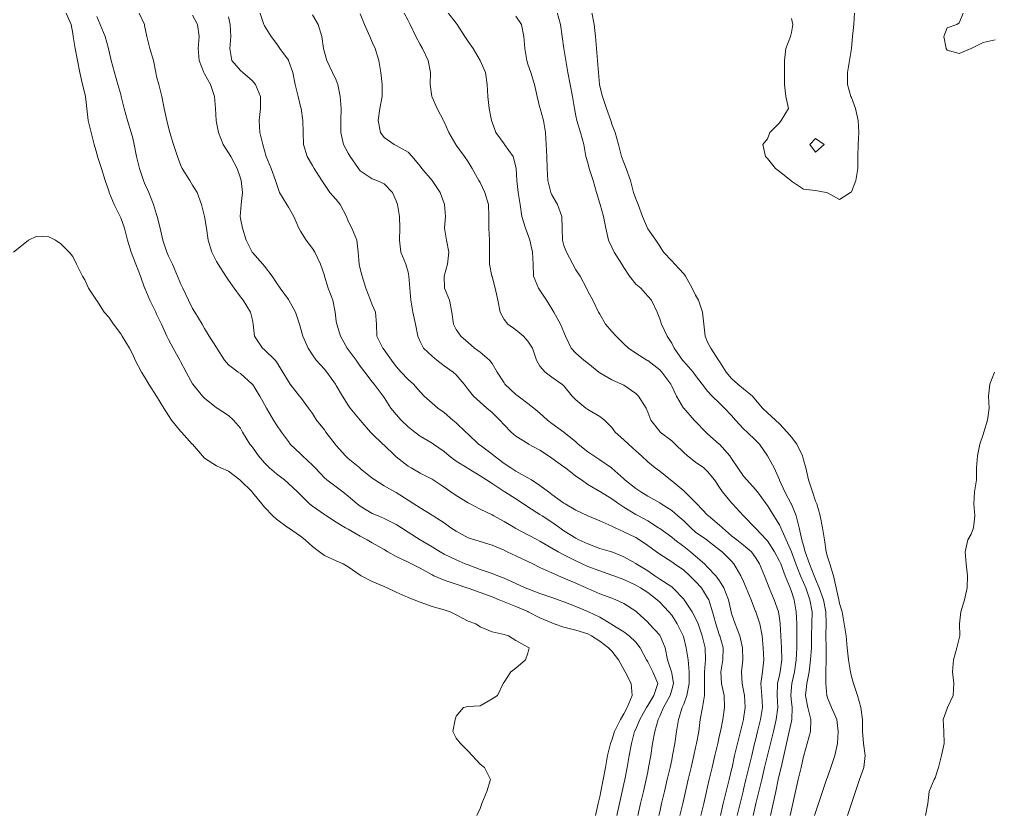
# Model space of a CAD drawing. Header units: centimetres. Extents: x 0 to 642158, y -847 to 649707.
# Drawn here: x 617076.52 to 617117.14, y 621628.83 to 621661.96 of the extents above; entities that cross this region are included whole.
import ezdxf

# ---------------------------------------------------------------- set-up
doc = ezdxf.new("R2010")
doc.units = ezdxf.units.CM
doc.header["$MEASUREMENT"] = 0
doc.layers.add('WAL_topographie 0.5', color=253, linetype='Continuous', lineweight=20)

msp = doc.modelspace()

# ---------------------------------------------------------------- linework, layer by layer
at = {"layer": 'WAL_topographie 0.5'}
for points in [[(617078.463, 621662.25), (617078.677, 621661.75), (617078.75, 621661.38), (617078.772, 621661.25), (617078.842, 621660.75), (617078.952, 621660.25), (617079.043, 621659.75), (617079.151, 621659.25), (617079.25, 621658.875), (617079.28, 621658.75), (617079.338, 621658.25), (617079.398, 621657.75), (617079.519, 621657.25), (617079.647, 621656.75), (617079.75, 621656.369), (617079.782, 621656.25), (617079.949, 621655.75), (617080.107, 621655.25), (617080.25, 621654.821), (617080.271, 621654.75), (617080.48, 621654.25), (617080.726, 621653.75), (617080.75, 621653.69), (617080.915, 621653.25), (617081.04, 621652.75), (617081.182, 621652.25), (617081.25, 621652.079), (617081.375, 621651.75), (617081.573, 621651.25), (617081.75, 621650.765), (617081.756, 621650.75), (617081.965, 621650.25), (617082.211, 621649.75), (617082.25, 621649.671), (617082.459, 621649.25), (617082.682, 621648.75), (617082.75, 621648.609), (617082.933, 621648.25), (617083.221, 621647.75), (617083.25, 621647.696), (617083.488, 621647.25), (617083.75, 621646.762), (617083.757, 621646.75), (617084.168, 621646.25), (617084.25, 621646.161), (617084.75, 621645.766), (617084.778, 621645.75), (617085.25, 621645.438), (617085.458, 621645.25), (617085.75, 621644.913), (617085.838, 621644.75), (617086.144, 621644.25), (617086.25, 621644.115), (617086.498, 621643.75), (617086.75, 621643.465), (617086.962, 621643.25), (617087.25, 621642.999), (617087.585, 621642.75), (617087.75, 621642.605), (617088.13, 621642.25), (617088.25, 621642.134), (617088.634, 621641.75), (617088.75, 621641.65), (617089.25, 621641.307), (617089.344, 621641.25), (617089.75, 621640.994), (617090.14, 621640.75), (617090.25, 621640.69), (617090.75, 621640.41), (617091.041, 621640.25), (617091.25, 621640.126), (617091.75, 621639.842), (617091.907, 621639.75), (617092.25, 621639.559), (617092.75, 621639.322), (617092.894, 621639.25), (617093.25, 621639.069), (617093.75, 621638.786), (617093.827, 621638.75), (617094.25, 621638.57), (617094.75, 621638.408), (617095.203, 621638.25), (617095.25, 621638.232), (617095.75, 621638.048), (617096.25, 621637.87), (617096.546, 621637.75), (617096.75, 621637.665), (617097.25, 621637.468), (617097.75, 621637.257), (617097.765, 621637.25), (617098.25, 621637.003), (617098.75, 621636.783), (617098.843, 621636.75), (617099.25, 621636.608), (617099.75, 621636.486), (617100.25, 621636.332), (617100.4, 621636.25), (617100.75, 621636.021), (617101.105, 621635.75), (617101.25, 621635.603), (617101.536, 621635.25), (617101.75, 621634.846), (617101.802, 621634.75), (617102.059, 621634.25), (617102.095, 621633.75), (617101.885, 621633.25), (617101.75, 621632.994), (617101.613, 621632.75), (617101.369, 621632.25), (617101.25, 621631.897), (617101.19, 621631.75), (617101.074, 621631.25), (617100.985, 621630.75), (617100.894, 621630.25), (617100.797, 621629.75), (617100.75, 621629.526), (617100.685, 621629.25), (617100.574, 621628.75)], [(617079.75, 621662.083), (617079.891, 621661.75), (617080.099, 621661.25), (617080.237, 621660.75), (617080.25, 621660.69), (617080.356, 621660.25), (617080.496, 621659.75), (617080.635, 621659.25), (617080.75, 621658.829), (617080.773, 621658.75), (617080.894, 621658.25), (617081.032, 621657.75), (617081.19, 621657.25), (617081.25, 621657.012), (617081.309, 621656.75), (617081.412, 621656.25), (617081.53, 621655.75), (617081.7, 621655.25), (617081.75, 621655.136), (617081.929, 621654.75), (617082.123, 621654.25), (617082.25, 621653.829), (617082.273, 621653.75), (617082.402, 621653.25), (617082.512, 621652.75), (617082.677, 621652.25), (617082.75, 621652.093), (617082.914, 621651.75), (617083.121, 621651.25), (617083.25, 621650.942), (617083.337, 621650.75), (617083.573, 621650.25), (617083.75, 621649.91), (617083.85, 621649.75), (617084.15, 621649.25), (617084.25, 621649.065), (617084.444, 621648.75), (617084.75, 621648.279), (617084.766, 621648.25), (617085.087, 621647.75), (617085.25, 621647.557), (617085.658, 621647.25), (617085.75, 621647.194), (617086.242, 621646.75), (617086.25, 621646.741), (617086.559, 621646.25), (617086.75, 621645.905), (617086.839, 621645.75), (617087.134, 621645.25), (617087.25, 621645.053), (617087.459, 621644.75), (617087.75, 621644.353), (617087.829, 621644.25), (617088.25, 621643.843), (617088.341, 621643.75), (617088.75, 621643.366), (617088.861, 621643.25), (617089.25, 621642.84), (617089.355, 621642.75), (617089.75, 621642.463), (617090.016, 621642.25), (617090.25, 621642.069), (617090.623, 621641.75), (617090.75, 621641.654), (617091.25, 621641.355), (617091.493, 621641.25), (617091.75, 621641.14), (617092.25, 621640.892), (617092.474, 621640.75), (617092.75, 621640.574), (617093.25, 621640.253), (617093.255, 621640.25), (617093.75, 621639.956), (617094.081, 621639.75), (617094.25, 621639.653), (617094.75, 621639.415), (617095.133, 621639.25), (617095.25, 621639.205), (617095.75, 621639.015), (617096.25, 621638.845), (617096.492, 621638.75), (617096.75, 621638.655), (617097.25, 621638.429), (617097.629, 621638.25), (617097.75, 621638.2), (617098.25, 621638.019), (617098.75, 621637.843), (617099.017, 621637.75), (617099.25, 621637.667), (617099.75, 621637.471), (617100.25, 621637.263), (617100.276, 621637.25), (617100.75, 621637.023), (617101.211, 621636.75), (617101.25, 621636.725), (617101.75, 621636.415), (617101.968, 621636.25), (617102.25, 621635.98), (617102.438, 621635.75), (617102.691, 621635.25), (617102.75, 621635.157), (617102.966, 621634.75), (617103.172, 621634.25), (617103.005, 621633.75), (617102.75, 621633.337), (617102.695, 621633.25), (617102.42, 621632.75), (617102.25, 621632.35), (617102.203, 621632.25), (617102.067, 621631.75), (617101.976, 621631.25), (617101.889, 621630.75), (617101.791, 621630.25), (617101.75, 621630.064), (617101.682, 621629.75), (617101.57, 621629.25), (617101.456, 621628.75)], [(617081.511, 621662.25), (617081.744, 621661.75), (617081.75, 621661.715), (617081.841, 621661.25), (617081.97, 621660.75), (617082.114, 621660.25), (617082.217, 621659.75), (617082.25, 621659.583), (617082.34, 621659.25), (617082.465, 621658.75), (617082.564, 621658.25), (617082.676, 621657.75), (617082.75, 621657.45), (617082.807, 621657.25), (617082.947, 621656.75), (617083.121, 621656.25), (617083.25, 621655.899), (617083.319, 621655.75), (617083.63, 621655.25), (617083.75, 621655.055), (617083.94, 621654.75), (617084.116, 621654.25), (617084.247, 621653.75), (617084.25, 621653.737), (617084.329, 621653.25), (617084.395, 621652.75), (617084.547, 621652.25), (617084.75, 621651.869), (617084.816, 621651.75), (617085.142, 621651.25), (617085.25, 621651.087), (617085.492, 621650.75), (617085.75, 621650.388), (617085.859, 621650.25), (617086.169, 621649.75), (617086.25, 621649.412), (617086.284, 621649.25), (617086.334, 621648.75), (617086.667, 621648.25), (617086.75, 621648.183), (617087.194, 621647.75), (617087.25, 621647.681), (617087.52, 621647.25), (617087.75, 621646.856), (617087.826, 621646.75), (617088.216, 621646.25), (617088.25, 621646.205), (617088.593, 621645.75), (617088.75, 621645.521), (617088.926, 621645.25), (617089.25, 621644.836), (617089.318, 621644.75), (617089.702, 621644.25), (617089.75, 621644.194), (617090.134, 621643.75), (617090.25, 621643.64), (617090.726, 621643.25), (617090.75, 621643.23), (617091.25, 621642.827), (617091.354, 621642.75), (617091.75, 621642.5), (617092.195, 621642.25), (617092.25, 621642.222), (617092.75, 621641.905), (617092.989, 621641.75), (617093.25, 621641.582), (617093.75, 621641.276), (617093.79, 621641.25), (617094.25, 621640.956), (617094.535, 621640.75), (617094.75, 621640.607), (617095.25, 621640.34), (617095.531, 621640.25), (617095.75, 621640.18), (617096.25, 621640.027), (617096.75, 621639.815), (617096.888, 621639.75), (617097.25, 621639.581), (617097.75, 621639.351), (617097.953, 621639.25), (617098.25, 621639.102), (617098.75, 621638.875), (617099.03, 621638.75), (617099.25, 621638.657), (617099.75, 621638.44), (617100.18, 621638.25), (617100.25, 621638.218), (617100.75, 621637.999), (617101.25, 621637.816), (617101.423, 621637.75), (617101.75, 621637.601), (617102.25, 621637.271), (617102.274, 621637.25), (617102.75, 621636.813), (617102.814, 621636.75), (617103.25, 621636.276), (617103.268, 621636.25), (617103.476, 621635.75), (617103.58, 621635.25), (617103.738, 621634.75), (617103.75, 621634.69), (617103.829, 621634.25), (617103.75, 621633.986), (617103.679, 621633.75), (617103.403, 621633.25), (617103.25, 621632.892), (617103.187, 621632.75), (617103.047, 621632.25), (617102.953, 621631.75), (617102.874, 621631.25), (617102.788, 621630.75), (617102.75, 621630.569), (617102.684, 621630.25), (617102.568, 621629.75), (617102.45, 621629.25), (617102.334, 621628.75)], [(617083.75, 621662.147), (617083.961, 621661.75), (617084.028, 621661.25), (617083.989, 621660.75), (617084.027, 621660.25), (617084.219, 621659.75), (617084.25, 621659.69), (617084.492, 621659.25), (617084.667, 621658.75), (617084.708, 621658.25), (617084.731, 621657.75), (617084.75, 621657.66), (617084.826, 621657.25), (617085.024, 621656.75), (617085.25, 621656.403), (617085.343, 621656.25), (617085.61, 621655.75), (617085.75, 621655.346), (617085.778, 621655.25), (617085.839, 621654.75), (617085.782, 621654.25), (617085.75, 621653.917), (617085.737, 621653.75), (617085.75, 621653.66), (617085.835, 621653.25), (617085.981, 621652.75), (617086.24, 621652.25), (617086.25, 621652.238), (617086.688, 621651.75), (617086.75, 621651.673), (617087.071, 621651.25), (617087.25, 621650.97), (617087.404, 621650.75), (617087.75, 621650.276), (617087.769, 621650.25), (617088.047, 621649.75), (617088.208, 621649.25), (617088.25, 621649.103), (617088.353, 621648.75), (617088.581, 621648.25), (617088.75, 621647.971), (617088.912, 621647.75), (617089.25, 621647.378), (617089.355, 621647.25), (617089.719, 621646.75), (617089.75, 621646.695), (617090.013, 621646.25), (617090.25, 621645.871), (617090.328, 621645.75), (617090.743, 621645.25), (617090.75, 621645.242), (617091.178, 621644.75), (617091.25, 621644.675), (617091.697, 621644.25), (617091.75, 621644.202), (617092.206, 621643.75), (617092.25, 621643.712), (617092.75, 621643.327), (617092.876, 621643.25), (617093.25, 621643.038), (617093.75, 621642.779), (617093.795, 621642.75), (617094.25, 621642.443), (617094.534, 621642.25), (617094.75, 621642.103), (617095.25, 621641.801), (617095.343, 621641.75), (617095.75, 621641.536), (617096.25, 621641.29), (617096.323, 621641.25), (617096.75, 621641.023), (617097.207, 621640.75), (617097.25, 621640.726), (617097.75, 621640.466), (617098.148, 621640.25), (617098.25, 621640.198), (617098.75, 621639.908), (617099.014, 621639.75), (617099.25, 621639.622), (617099.75, 621639.369), (617100.009, 621639.25), (617100.25, 621639.141), (617100.75, 621638.955), (617101.25, 621638.783), (617101.332, 621638.75), (617101.75, 621638.591), (617102.25, 621638.363), (617102.448, 621638.25), (617102.75, 621638.051), (617103.149, 621637.75), (617103.25, 621637.653), (617103.628, 621637.25), (617103.75, 621637.103), (617103.982, 621636.75), (617104.226, 621636.25), (617104.25, 621636.162), (617104.357, 621635.75), (617104.431, 621635.25), (617104.477, 621634.75), (617104.482, 621634.25), (617104.38, 621633.75), (617104.25, 621633.401), (617104.188, 621633.25), (617104.04, 621632.75), (617103.948, 621632.25), (617103.877, 621631.75), (617103.789, 621631.25), (617103.75, 621631.073), (617103.679, 621630.75), (617103.562, 621630.25), (617103.447, 621629.75), (617103.331, 621629.25), (617103.25, 621628.907), (617103.213, 621628.75)], [(617085.25, 621662.078), (617085.315, 621661.75), (617085.343, 621661.25), (617085.312, 621660.75), (617085.391, 621660.25), (617085.75, 621659.835), (617085.843, 621659.75), (617086.25, 621659.4), (617086.373, 621659.25), (617086.579, 621658.75), (617086.591, 621658.25), (617086.528, 621657.75), (617086.558, 621657.25), (617086.679, 621656.75), (617086.75, 621656.504), (617086.824, 621656.25), (617087.033, 621655.75), (617087.212, 621655.25), (617087.25, 621655.122), (617087.373, 621654.75), (617087.68, 621654.25), (617087.75, 621654.139), (617087.97, 621653.75), (617088.184, 621653.25), (617088.25, 621653.127), (617088.489, 621652.75), (617088.75, 621652.409), (617088.855, 621652.25), (617089.089, 621651.75), (617089.25, 621651.282), (617089.259, 621651.25), (617089.414, 621650.75), (617089.599, 621650.25), (617089.703, 621649.75), (617089.75, 621649.379), (617089.767, 621649.25), (617089.918, 621648.75), (617090.202, 621648.25), (617090.25, 621648.187), (617090.574, 621647.75), (617090.75, 621647.501), (617090.94, 621647.25), (617091.25, 621646.843), (617091.332, 621646.75), (617091.711, 621646.25), (617091.75, 621646.193), (617092.021, 621645.75), (617092.25, 621645.477), (617092.46, 621645.25), (617092.75, 621644.973), (617093.021, 621644.75), (617093.25, 621644.577), (617093.75, 621644.29), (617093.809, 621644.25), (617094.25, 621643.937), (617094.465, 621643.75), (617094.75, 621643.539), (617095.208, 621643.25), (617095.25, 621643.225), (617095.75, 621642.928), (617096.016, 621642.75), (617096.25, 621642.598), (617096.75, 621642.275), (617096.791, 621642.25), (617097.25, 621641.968), (617097.568, 621641.75), (617097.75, 621641.63), (617098.25, 621641.311), (617098.346, 621641.25), (617098.75, 621640.991), (617099.077, 621640.75), (617099.25, 621640.624), (617099.75, 621640.315), (617099.88, 621640.25), (617100.25, 621640.078), (617100.75, 621639.893), (617101.241, 621639.75), (617101.25, 621639.748), (617101.75, 621639.547), (617102.25, 621639.265), (617102.272, 621639.25), (617102.75, 621638.954), (617103.04, 621638.75), (617103.25, 621638.615), (617103.75, 621638.286), (617103.796, 621638.25), (617104.25, 621637.782), (617104.276, 621637.75), (617104.601, 621637.25), (617104.75, 621636.98), (617104.853, 621636.75), (617105.02, 621636.25), (617105.153, 621635.75), (617105.163, 621635.25), (617105.115, 621634.75), (617105.117, 621634.25), (617105.115, 621633.75), (617105.032, 621633.25), (617104.943, 621632.75), (617104.879, 621632.25), (617104.787, 621631.75), (617104.75, 621631.587), (617104.675, 621631.25), (617104.559, 621630.75), (617104.441, 621630.25), (617104.325, 621629.75), (617104.25, 621629.426), (617104.209, 621629.25), (617104.091, 621628.75)], [(617086.551, 621662.25), (617086.727, 621661.75), (617086.75, 621661.7), (617087.033, 621661.25), (617087.25, 621660.96), (617087.398, 621660.75), (617087.75, 621660.27), (617087.76, 621660.25), (617087.941, 621659.75), (617088.038, 621659.25), (617088.154, 621658.75), (617088.25, 621658.336), (617088.277, 621658.25), (617088.347, 621657.75), (617088.362, 621657.25), (617088.379, 621656.75), (617088.539, 621656.25), (617088.75, 621655.873), (617088.831, 621655.75), (617089.147, 621655.25), (617089.25, 621655.08), (617089.482, 621654.75), (617089.75, 621654.456), (617089.907, 621654.25), (617090.177, 621653.75), (617090.25, 621653.553), (617090.392, 621653.25), (617090.601, 621652.75), (617090.669, 621652.25), (617090.705, 621651.75), (617090.75, 621651.56), (617090.829, 621651.25), (617090.989, 621650.75), (617091.171, 621650.25), (617091.25, 621650.058), (617091.383, 621649.75), (617091.424, 621649.25), (617091.443, 621648.75), (617091.698, 621648.25), (617091.75, 621648.181), (617092.047, 621647.75), (617092.25, 621647.483), (617092.453, 621647.25), (617092.75, 621646.941), (617092.971, 621646.75), (617093.25, 621646.424), (617093.419, 621646.25), (617093.75, 621645.961), (617093.993, 621645.75), (617094.25, 621645.563), (617094.608, 621645.25), (617094.75, 621645.132), (617095.152, 621644.75), (617095.25, 621644.654), (617095.688, 621644.25), (617095.75, 621644.205), (617096.25, 621643.83), (617096.344, 621643.75), (617096.75, 621643.437), (617097.034, 621643.25), (617097.25, 621643.119), (617097.75, 621642.844), (617097.901, 621642.75), (617098.25, 621642.513), (617098.602, 621642.25), (617098.75, 621642.147), (617099.25, 621641.785), (617099.301, 621641.75), (617099.75, 621641.483), (617100.25, 621641.25), (617100.25, 621641.25), (617100.75, 621641.042), (617101.25, 621640.818), (617101.384, 621640.75), (617101.75, 621640.582), (617102.25, 621640.343), (617102.405, 621640.25), (617102.75, 621640.021), (617103.115, 621639.75), (617103.25, 621639.649), (617103.75, 621639.328), (617103.866, 621639.25), (617104.25, 621638.984), (617104.502, 621638.75), (617104.75, 621638.507), (617104.991, 621638.25), (617105.25, 621637.837), (617105.293, 621637.75), (617105.458, 621637.25), (617105.597, 621636.75), (617105.75, 621636.259), (617105.753, 621636.25), (617105.896, 621635.75), (617105.888, 621635.25), (617105.797, 621634.75), (617105.828, 621634.25), (617105.936, 621633.75), (617105.951, 621633.25), (617105.88, 621632.75), (617105.784, 621632.25), (617105.75, 621632.102), (617105.669, 621631.75), (617105.553, 621631.25), (617105.437, 621630.75), (617105.319, 621630.25), (617105.25, 621629.951), (617105.203, 621629.75), (617105.087, 621629.25), (617104.971, 621628.75)], [(617088.75, 621662.154), (617088.987, 621661.75), (617089.15, 621661.25), (617089.219, 621660.75), (617089.25, 621660.596), (617089.352, 621660.25), (617089.592, 621659.75), (617089.75, 621659.431), (617089.813, 621659.25), (617089.917, 621658.75), (617089.953, 621658.25), (617089.937, 621657.75), (617089.933, 621657.25), (617090.056, 621656.75), (617090.25, 621656.391), (617090.329, 621656.25), (617090.671, 621655.75), (617090.75, 621655.649), (617091.25, 621655.311), (617091.437, 621655.25), (617091.75, 621655.104), (617092.089, 621654.75), (617092.25, 621654.39), (617092.306, 621654.25), (617092.392, 621653.75), (617092.403, 621653.25), (617092.388, 621652.75), (617092.448, 621652.25), (617092.654, 621651.75), (617092.75, 621651.42), (617092.783, 621651.25), (617092.82, 621650.75), (617092.859, 621650.25), (617092.947, 621649.75), (617093.051, 621649.25), (617093.149, 621648.75), (617093.25, 621648.522), (617093.389, 621648.25), (617093.75, 621647.91), (617093.944, 621647.75), (617094.25, 621647.516), (617094.627, 621647.25), (617094.75, 621647.131), (617095.085, 621646.75), (617095.25, 621646.53), (617095.474, 621646.25), (617095.75, 621645.993), (617096.031, 621645.75), (617096.25, 621645.563), (617096.572, 621645.25), (617096.75, 621645.056), (617097.048, 621644.75), (617097.25, 621644.572), (617097.75, 621644.265), (617097.775, 621644.25), (617098.25, 621643.987), (617098.61, 621643.75), (617098.75, 621643.655), (617099.25, 621643.298), (617099.314, 621643.25), (617099.75, 621642.915), (617099.983, 621642.75), (617100.25, 621642.567), (617100.75, 621642.269), (617100.779, 621642.25), (617101.25, 621641.957), (617101.544, 621641.75), (617101.75, 621641.617), (617102.25, 621641.312), (617102.364, 621641.25), (617102.75, 621641.049), (617103.205, 621640.75), (617103.25, 621640.718), (617103.75, 621640.359), (617103.881, 621640.25), (617104.25, 621639.971), (617104.532, 621639.75), (617104.75, 621639.57), (617105.114, 621639.25), (617105.25, 621639.115), (617105.593, 621638.75), (617105.75, 621638.534), (617105.92, 621638.25), (617106.114, 621637.75), (617106.229, 621637.25), (617106.25, 621637.175), (617106.395, 621636.75), (617106.595, 621636.25), (617106.704, 621635.75), (617106.717, 621635.25), (617106.665, 621634.75), (617106.685, 621634.25), (617106.75, 621633.959), (617106.791, 621633.75), (617106.822, 621633.25), (617106.75, 621632.786), (617106.744, 621632.75), (617106.618, 621632.25), (617106.493, 621631.75), (617106.378, 621631.25), (617106.27, 621630.75), (617106.25, 621630.665), (617106.145, 621630.25), (617106.017, 621629.75), (617105.899, 621629.25), (617105.787, 621628.75)], [(617090.75, 621662.194), (617090.925, 621661.75), (617091.149, 621661.25), (617091.25, 621661.024), (617091.366, 621660.75), (617091.522, 621660.25), (617091.614, 621659.75), (617091.667, 621659.25), (617091.664, 621658.75), (617091.562, 621658.25), (617091.494, 621657.75), (617091.601, 621657.25), (617091.75, 621657.038), (617092.171, 621656.75), (617092.25, 621656.712), (617092.75, 621656.43), (617092.921, 621656.25), (617093.25, 621655.848), (617093.322, 621655.75), (617093.75, 621655.25), (617093.75, 621655.25), (617094.08, 621654.75), (617094.25, 621654.279), (617094.261, 621654.25), (617094.303, 621653.75), (617094.272, 621653.25), (617094.348, 621652.75), (617094.453, 621652.25), (617094.394, 621651.75), (617094.252, 621651.25), (617094.262, 621650.75), (617094.471, 621650.25), (617094.574, 621649.75), (617094.637, 621649.25), (617094.75, 621649.033), (617094.945, 621648.75), (617095.25, 621648.483), (617095.523, 621648.25), (617095.75, 621648.077), (617096.138, 621647.75), (617096.25, 621647.608), (617096.464, 621647.25), (617096.75, 621646.798), (617096.784, 621646.75), (617097.25, 621646.319), (617097.34, 621646.25), (617097.75, 621645.935), (617097.995, 621645.75), (617098.25, 621645.533), (617098.568, 621645.25), (617098.75, 621645.105), (617099.247, 621644.75), (617099.25, 621644.748), (617099.75, 621644.335), (617099.843, 621644.25), (617100.25, 621643.927), (617100.5, 621643.75), (617100.75, 621643.587), (617101.23, 621643.25), (617101.25, 621643.236), (617101.75, 621642.79), (617101.792, 621642.75), (617102.25, 621642.387), (617102.457, 621642.25), (617102.75, 621642.074), (617103.25, 621641.791), (617103.314, 621641.75), (617103.75, 621641.471), (617104.007, 621641.25), (617104.25, 621641.038), (617104.545, 621640.75), (617104.75, 621640.569), (617105.212, 621640.25), (617105.25, 621640.224), (617105.75, 621639.838), (617105.854, 621639.75), (617106.25, 621639.355), (617106.348, 621639.25), (617106.637, 621638.75), (617106.75, 621638.506), (617106.862, 621638.25), (617107.066, 621637.75), (617107.25, 621637.263), (617107.255, 621637.25), (617107.423, 621636.75), (617107.521, 621636.25), (617107.572, 621635.75), (617107.602, 621635.25), (617107.536, 621634.75), (617107.469, 621634.25), (617107.513, 621633.75), (617107.537, 621633.25), (617107.456, 621632.75), (617107.335, 621632.25), (617107.25, 621631.897), (617107.213, 621631.75), (617107.089, 621631.25), (617106.97, 621630.75), (617106.85, 621630.25), (617106.75, 621629.838), (617106.728, 621629.75), (617106.602, 621629.25), (617106.48, 621628.75)], [(617092.571, 621662.25), (617092.75, 621661.919), (617092.836, 621661.75), (617093.074, 621661.25), (617093.25, 621660.919), (617093.347, 621660.75), (617093.59, 621660.25), (617093.683, 621659.75), (617093.673, 621659.25), (617093.737, 621658.75), (617093.75, 621658.723), (617093.955, 621658.25), (617094.219, 621657.75), (617094.25, 621657.692), (617094.447, 621657.25), (617094.734, 621656.75), (617094.75, 621656.722), (617095.095, 621656.25), (617095.25, 621656.027), (617095.423, 621655.75), (617095.705, 621655.25), (617095.75, 621655.167), (617095.952, 621654.75), (617096.099, 621654.25), (617096.119, 621653.75), (617096.122, 621653.25), (617096.146, 621652.75), (617096.142, 621652.25), (617096.146, 621651.75), (617096.245, 621651.25), (617096.25, 621651.234), (617096.383, 621650.75), (617096.49, 621650.25), (617096.583, 621649.75), (617096.75, 621649.449), (617096.915, 621649.25), (617097.25, 621649.018), (617097.56, 621648.75), (617097.75, 621648.548), (617097.933, 621648.25), (617098.104, 621647.75), (617098.25, 621647.505), (617098.472, 621647.25), (617098.75, 621647.043), (617099.169, 621646.75), (617099.25, 621646.68), (617099.602, 621646.25), (617099.75, 621646.09), (617100.168, 621645.75), (617100.25, 621645.694), (617100.75, 621645.4), (617100.941, 621645.25), (617101.25, 621644.933), (617101.387, 621644.75), (617101.75, 621644.43), (617101.942, 621644.25), (617102.25, 621643.969), (617102.495, 621643.75), (617102.75, 621643.505), (617103.054, 621643.25), (617103.25, 621643.11), (617103.693, 621642.75), (617103.75, 621642.711), (617104.25, 621642.3), (617104.303, 621642.25), (617104.75, 621641.805), (617104.796, 621641.75), (617105.25, 621641.282), (617105.281, 621641.25), (617105.75, 621640.864), (617105.873, 621640.75), (617106.25, 621640.422), (617106.466, 621640.25), (617106.75, 621640.034), (617107.075, 621639.75), (617107.25, 621639.516), (617107.411, 621639.25), (617107.623, 621638.75), (617107.75, 621638.429), (617107.818, 621638.25), (617108.028, 621637.75), (617108.206, 621637.25), (617108.25, 621636.983), (617108.281, 621636.75), (617108.3, 621636.25), (617108.327, 621635.75), (617108.345, 621635.25), (617108.28, 621634.75), (617108.25, 621634.608), (617108.166, 621634.25), (617108.158, 621633.75), (617108.181, 621633.25), (617108.114, 621632.75), (617107.993, 621632.25), (617107.872, 621631.75), (617107.75, 621631.25), (617107.75, 621631.25), (617107.629, 621630.75), (617107.509, 621630.25), (617107.389, 621629.75), (617107.266, 621629.25), (617107.25, 621629.184), (617107.146, 621628.75)], [(617094.403, 621662.25), (617094.75, 621661.815), (617094.795, 621661.75), (617095.119, 621661.25), (617095.25, 621661.039), (617095.461, 621660.75), (617095.75, 621660.25), (617095.75, 621660.25), (617095.98, 621659.75), (617096.05, 621659.25), (617096.078, 621658.75), (617096.131, 621658.25), (617096.222, 621657.75), (617096.25, 621657.683), (617096.415, 621657.25), (617096.75, 621656.778), (617096.772, 621656.75), (617097.139, 621656.25), (617097.25, 621655.819), (617097.264, 621655.75), (617097.29, 621655.25), (617097.346, 621654.75), (617097.421, 621654.25), (617097.498, 621653.75), (617097.647, 621653.25), (617097.75, 621652.991), (617097.826, 621652.75), (617097.934, 621652.25), (617097.966, 621651.75), (617097.983, 621651.25), (617098.195, 621650.75), (617098.25, 621650.67), (617098.52, 621650.25), (617098.75, 621649.886), (617098.833, 621649.75), (617099.11, 621649.25), (617099.25, 621648.92), (617099.315, 621648.75), (617099.557, 621648.25), (617099.75, 621648.035), (617100.087, 621647.75), (617100.25, 621647.62), (617100.706, 621647.25), (617100.75, 621647.216), (617101.25, 621646.925), (617101.653, 621646.75), (617101.75, 621646.706), (617102.25, 621646.358), (617102.362, 621646.25), (617102.684, 621645.75), (617102.75, 621645.583), (617102.872, 621645.25), (617103.25, 621644.765), (617103.268, 621644.75), (617103.75, 621644.388), (617103.889, 621644.25), (617104.25, 621643.891), (617104.41, 621643.75), (617104.75, 621643.499), (617105.093, 621643.25), (617105.25, 621643.109), (617105.535, 621642.75), (617105.75, 621642.429), (617105.868, 621642.25), (617106.25, 621641.789), (617106.285, 621641.75), (617106.75, 621641.252), (617106.752, 621641.25), (617107.234, 621640.75), (617107.25, 621640.737), (617107.714, 621640.25), (617107.75, 621640.206), (617108.04, 621639.75), (617108.25, 621639.364), (617108.299, 621639.25), (617108.491, 621638.75), (617108.694, 621638.25), (617108.75, 621638.097), (617108.858, 621637.75), (617108.948, 621637.25), (617108.97, 621636.75), (617108.972, 621636.25), (617108.969, 621635.75), (617108.949, 621635.25), (617108.882, 621634.75), (617108.761, 621634.25), (617108.75, 621634.106), (617108.724, 621633.75), (617108.75, 621633.497), (617108.778, 621633.25), (617108.766, 621632.75), (617108.75, 621632.681), (617108.659, 621632.25), (617108.546, 621631.75), (617108.432, 621631.25), (617108.313, 621630.75), (617108.25, 621630.488), (617108.198, 621630.25), (617108.091, 621629.75), (617107.981, 621629.25), (617107.868, 621628.75)], [(617097.25, 621662.103), (617097.481, 621661.75), (617097.583, 621661.25), (617097.619, 621660.75), (617097.707, 621660.25), (617097.75, 621660.104), (617097.867, 621659.75), (617098.027, 621659.25), (617098.139, 621658.75), (617098.25, 621658.282), (617098.257, 621658.25), (617098.405, 621657.75), (617098.478, 621657.25), (617098.506, 621656.75), (617098.532, 621656.25), (617098.549, 621655.75), (617098.584, 621655.25), (617098.704, 621654.75), (617098.75, 621654.647), (617098.981, 621654.25), (617099.166, 621653.75), (617099.177, 621653.25), (617099.189, 621652.75), (617099.25, 621652.54), (617099.353, 621652.25), (617099.624, 621651.75), (617099.75, 621651.524), (617099.925, 621651.25), (617100.193, 621650.75), (617100.25, 621650.628), (617100.456, 621650.25), (617100.701, 621649.75), (617100.75, 621649.667), (617100.98, 621649.25), (617101.25, 621648.951), (617101.428, 621648.75), (617101.75, 621648.428), (617101.951, 621648.25), (617102.25, 621648.04), (617102.711, 621647.75), (617102.75, 621647.729), (617103.25, 621647.344), (617103.335, 621647.25), (617103.71, 621646.75), (617103.75, 621646.669), (617103.957, 621646.25), (617104.244, 621645.75), (617104.25, 621645.743), (617104.691, 621645.25), (617104.75, 621645.185), (617105.173, 621644.75), (617105.25, 621644.68), (617105.736, 621644.25), (617105.75, 621644.238), (617106.172, 621643.75), (617106.25, 621643.64), (617106.511, 621643.25), (617106.75, 621642.914), (617106.881, 621642.75), (617107.25, 621642.352), (617107.329, 621642.25), (617107.699, 621641.75), (617107.75, 621641.68), (617108.018, 621641.25), (617108.25, 621640.883), (617108.312, 621640.75), (617108.533, 621640.25), (617108.749, 621639.75), (617108.75, 621639.748), (617108.933, 621639.25), (617109.128, 621638.75), (617109.25, 621638.478), (617109.347, 621638.25), (617109.521, 621637.75), (617109.611, 621637.25), (617109.604, 621636.75), (617109.587, 621636.25), (617109.582, 621635.75), (617109.549, 621635.25), (617109.488, 621634.75), (617109.392, 621634.25), (617109.339, 621633.75), (617109.435, 621633.25), (617109.562, 621632.75), (617109.55, 621632.25), (617109.407, 621631.75), (617109.262, 621631.25), (617109.25, 621631.208), (617109.148, 621630.75), (617109.034, 621630.25), (617108.919, 621629.75), (617108.806, 621629.25), (617108.75, 621628.997), (617108.7, 621628.75)], [(617098.969, 621662.25), (617099.109, 621661.75), (617099.183, 621661.25), (617099.25, 621660.75), (617099.25, 621660.75), (617099.326, 621660.25), (617099.416, 621659.75), (617099.512, 621659.25), (617099.603, 621658.75), (617099.693, 621658.25), (617099.75, 621657.94), (617099.791, 621657.75), (617099.943, 621657.25), (617100.078, 621656.75), (617100.169, 621656.25), (617100.25, 621655.984), (617100.311, 621655.75), (617100.466, 621655.25), (617100.609, 621654.75), (617100.75, 621654.29), (617100.762, 621654.25), (617100.899, 621653.75), (617101.003, 621653.25), (617101.117, 621652.75), (617101.25, 621652.459), (617101.355, 621652.25), (617101.666, 621651.75), (617101.75, 621651.612), (617101.985, 621651.25), (617102.25, 621650.925), (617102.457, 621650.75), (617102.75, 621650.422), (617102.901, 621650.25), (617103.14, 621649.75), (617103.25, 621649.471), (617103.324, 621649.25), (617103.566, 621648.75), (617103.75, 621648.462), (617103.856, 621648.25), (617104.206, 621647.75), (617104.25, 621647.697), (617104.642, 621647.25), (617104.75, 621647.107), (617105.016, 621646.75), (617105.25, 621646.45), (617105.437, 621646.25), (617105.75, 621645.949), (617105.959, 621645.75), (617106.25, 621645.442), (617106.409, 621645.25), (617106.75, 621644.89), (617106.903, 621644.75), (617107.25, 621644.405), (617107.408, 621644.25), (617107.75, 621643.753), (617107.752, 621643.75), (617108.024, 621643.25), (617108.245, 621642.75), (617108.25, 621642.741), (617108.466, 621642.25), (617108.742, 621641.75), (617108.75, 621641.734), (617108.943, 621641.25), (617109.07, 621640.75), (617109.183, 621640.25), (617109.25, 621640.009), (617109.328, 621639.75), (617109.504, 621639.25), (617109.69, 621638.75), (617109.75, 621638.606), (617109.905, 621638.25), (617110.084, 621637.75), (617110.183, 621637.25), (617110.194, 621636.75), (617110.188, 621636.25), (617110.2, 621635.75), (617110.202, 621635.25), (617110.19, 621634.75), (617110.183, 621634.25), (617110.219, 621633.75), (617110.25, 621633.655), (617110.423, 621633.25), (617110.649, 621632.75), (617110.703, 621632.25), (617110.671, 621631.75), (617110.556, 621631.25), (617110.388, 621630.75), (617110.25, 621630.346), (617110.218, 621630.25), (617110.045, 621629.75), (617109.875, 621629.25), (617109.75, 621628.869), (617109.717, 621628.75)], [(617100.414, 621662.25), (617100.509, 621661.75), (617100.566, 621661.25), (617100.615, 621660.75), (617100.657, 621660.25), (617100.69, 621659.75), (617100.737, 621659.25), (617100.75, 621659.181), (617100.866, 621658.75), (617101.033, 621658.25), (617101.206, 621657.75), (617101.25, 621657.601), (617101.384, 621657.25), (617101.526, 621656.75), (617101.661, 621656.25), (617101.75, 621655.991), (617101.856, 621655.75), (617102.029, 621655.25), (617102.16, 621654.75), (617102.25, 621654.477), (617102.348, 621654.25), (617102.532, 621653.75), (617102.736, 621653.25), (617102.75, 621653.228), (617103.09, 621652.75), (617103.25, 621652.502), (617103.414, 621652.25), (617103.75, 621651.891), (617103.878, 621651.75), (617104.25, 621651.344), (617104.32, 621651.25), (617104.609, 621650.75), (617104.75, 621650.461), (617104.863, 621650.25), (617105.029, 621649.75), (617105.085, 621649.25), (617105.151, 621648.75), (617105.25, 621648.505), (617105.379, 621648.25), (617105.709, 621647.75), (617105.75, 621647.687), (617106.026, 621647.25), (617106.25, 621646.989), (617106.509, 621646.75), (617106.75, 621646.559), (617107.118, 621646.25), (617107.25, 621646.099), (617107.544, 621645.75), (617107.75, 621645.552), (617108.08, 621645.25), (617108.25, 621645.088), (617108.574, 621644.75), (617108.75, 621644.534), (617108.969, 621644.25), (617109.205, 621643.75), (617109.25, 621643.585), (617109.353, 621643.25), (617109.462, 621642.75), (617109.629, 621642.25), (617109.75, 621641.868), (617109.804, 621641.75), (617109.942, 621641.25), (617110.048, 621640.75), (617110.131, 621640.25), (617110.203, 621639.75), (617110.25, 621639.542), (617110.351, 621639.25), (617110.499, 621638.75), (617110.615, 621638.25), (617110.724, 621637.75), (617110.75, 621637.597), (617110.86, 621637.25), (617110.954, 621636.75), (617111.027, 621636.25), (617111.075, 621635.75), (617111.131, 621635.25), (617111.212, 621634.75), (617111.25, 621634.552), (617111.34, 621634.25), (617111.504, 621633.75), (617111.645, 621633.25), (617111.713, 621632.75), (617111.717, 621632.25), (617111.75, 621631.768), (617111.752, 621631.75), (617111.825, 621631.25), (617111.765, 621630.75), (617111.75, 621630.709), (617111.594, 621630.25), (617111.424, 621629.75), (617111.25, 621629.25), (617111.25, 621629.25), (617111.087, 621628.75)], [(617111.21, 621654.75), (617110.75, 621654.45), (617110.25, 621654.729), (617110.193, 621654.75), (617109.75, 621654.832), (617109.25, 621654.885), (617108.75, 621655.224), (617108.72, 621655.25), (617108.25, 621655.621), (617108.085, 621655.75), (617107.75, 621656.16), (617107.663, 621656.25), (617107.557, 621656.75), (617107.75, 621656.979), (617107.849, 621657.25), (617108.25, 621657.657), (617108.32, 621657.75), (617108.619, 621658.25), (617108.513, 621658.75), (617108.454, 621659.25), (617108.464, 621659.75), (617108.461, 621660.25), (617108.519, 621660.75), (617108.71, 621661.25), (617108.75, 621661.42), (617108.813, 621661.75), (617108.75, 621662.004)], [(617111.382, 621662.25), (617111.348, 621661.75), (617111.297, 621661.25), (617111.25, 621660.764), (617111.249, 621660.75), (617111.178, 621660.25), (617111.083, 621659.75), (617111.087, 621659.25), (617111.234, 621658.75), (617111.25, 621658.712), (617111.426, 621658.25), (617111.527, 621657.75), (617111.556, 621657.25), (617111.531, 621656.75), (617111.513, 621656.25), (617111.513, 621655.75), (617111.44, 621655.25), (617111.25, 621654.778), (617111.21, 621654.75)], [(617115.937, 621662.25), (617115.75, 621661.822), (617115.65, 621661.75), (617115.25, 621661.617), (617115.109, 621661.25), (617115.212, 621660.75), (617115.25, 621660.682), (617115.75, 621660.539), (617116.25, 621660.75), (617116.25, 621660.75), (617116.75, 621661), (617117.25, 621661.117)], [(617110.111, 621656.75), (617109.75, 621656.426), (617109.512, 621656.75), (617109.75, 621656.998), (617110.111, 621656.75)], [(617076.279, 621652.25), (617076.75, 621652.631), (617076.906, 621652.75), (617077.25, 621652.922), (617077.75, 621652.891), (617078.025, 621652.75), (617078.25, 621652.605), (617078.605, 621652.25), (617078.75, 621652.077), (617078.907, 621651.75), (617079.159, 621651.25), (617079.25, 621651.103), (617079.404, 621650.75), (617079.736, 621650.25), (617079.75, 621650.234), (617080.064, 621649.75), (617080.25, 621649.537), (617080.449, 621649.25), (617080.75, 621648.851), (617080.814, 621648.75), (617081.111, 621648.25), (617081.25, 621647.988), (617081.35, 621647.75), (617081.618, 621647.25), (617081.75, 621647.059), (617081.927, 621646.75), (617082.25, 621646.25), (617082.25, 621646.25), (617082.548, 621645.75), (617082.75, 621645.441), (617082.866, 621645.25), (617083.25, 621644.791), (617083.282, 621644.75), (617083.739, 621644.25), (617083.75, 621644.239), (617084.162, 621643.75), (617084.25, 621643.657), (617084.75, 621643.334), (617084.932, 621643.25), (617085.25, 621643.112), (617085.721, 621642.75), (617085.75, 621642.726), (617086.234, 621642.25), (617086.25, 621642.233), (617086.64, 621641.75), (617086.75, 621641.613), (617087.097, 621641.25), (617087.25, 621641.108), (617087.746, 621640.75), (617087.75, 621640.747), (617088.25, 621640.408), (617088.45, 621640.25), (617088.75, 621639.969), (617089.051, 621639.75), (617089.25, 621639.599), (617089.75, 621639.374), (617090.032, 621639.25), (617090.25, 621639.118), (617090.75, 621638.772), (617090.79, 621638.75), (617091.25, 621638.51), (617091.75, 621638.303), (617091.878, 621638.25), (617092.25, 621638.061), (617092.75, 621637.839), (617093.003, 621637.75), (617093.25, 621637.646), (617093.75, 621637.465), (617094.25, 621637.327), (617094.497, 621637.25), (617094.75, 621637.119), (617095.25, 621636.863), (617095.571, 621636.75), (617095.75, 621636.615), (617096.25, 621636.408), (617096.75, 621636.304), (617096.944, 621636.25), (617097.25, 621636.049), (617097.75, 621635.773), (617097.798, 621635.75), (617097.75, 621635.519), (617097.641, 621635.25), (617097.25, 621634.893), (617097.032, 621634.75), (617096.75, 621634.317), (617096.71, 621634.25), (617096.485, 621633.75), (617096.25, 621633.617), (617095.75, 621633.326), (617095.25, 621633.297), (617095.062, 621633.25), (617094.75, 621632.892), (617094.705, 621632.75), (617094.611, 621632.25), (617094.75, 621631.973), (617094.932, 621631.75), (617095.25, 621631.432), (617095.417, 621631.25), (617095.75, 621630.886), (617095.938, 621630.75), (617096.183, 621630.25), (617096.036, 621629.75), (617095.819, 621629.25), (617095.75, 621629.042), (617095.615, 621628.75)], [(617117.226, 621647.25), (617117.025, 621646.75), (617116.973, 621646.25), (617116.997, 621645.75), (617116.928, 621645.25), (617116.775, 621644.75), (617116.75, 621644.645), (617116.617, 621644.25), (617116.509, 621643.75), (617116.477, 621643.25), (617116.472, 621642.75), (617116.386, 621642.25), (617116.364, 621641.75), (617116.404, 621641.25), (617116.342, 621640.75), (617116.25, 621640.487), (617116.111, 621640.25), (617116.006, 621639.75), (617116.044, 621639.25), (617116.091, 621638.75), (617116.079, 621638.25), (617115.971, 621637.75), (617115.818, 621637.25), (617115.764, 621636.75), (617115.774, 621636.25), (617115.75, 621636.138), (617115.657, 621635.75), (617115.516, 621635.25), (617115.467, 621634.75), (617115.524, 621634.25), (617115.501, 621633.75), (617115.262, 621633.25), (617115.25, 621633.219), (617115.083, 621632.75), (617115.107, 621632.25), (617115.119, 621631.75), (617115.016, 621631.25), (617114.889, 621630.75), (617114.75, 621630.319), (617114.703, 621630.25), (617114.491, 621629.75), (617114.443, 621629.25), (617114.345, 621628.75)]]:
    msp.add_lwpolyline(points, dxfattribs=at)

doc.saveas('drawing.dxf')
